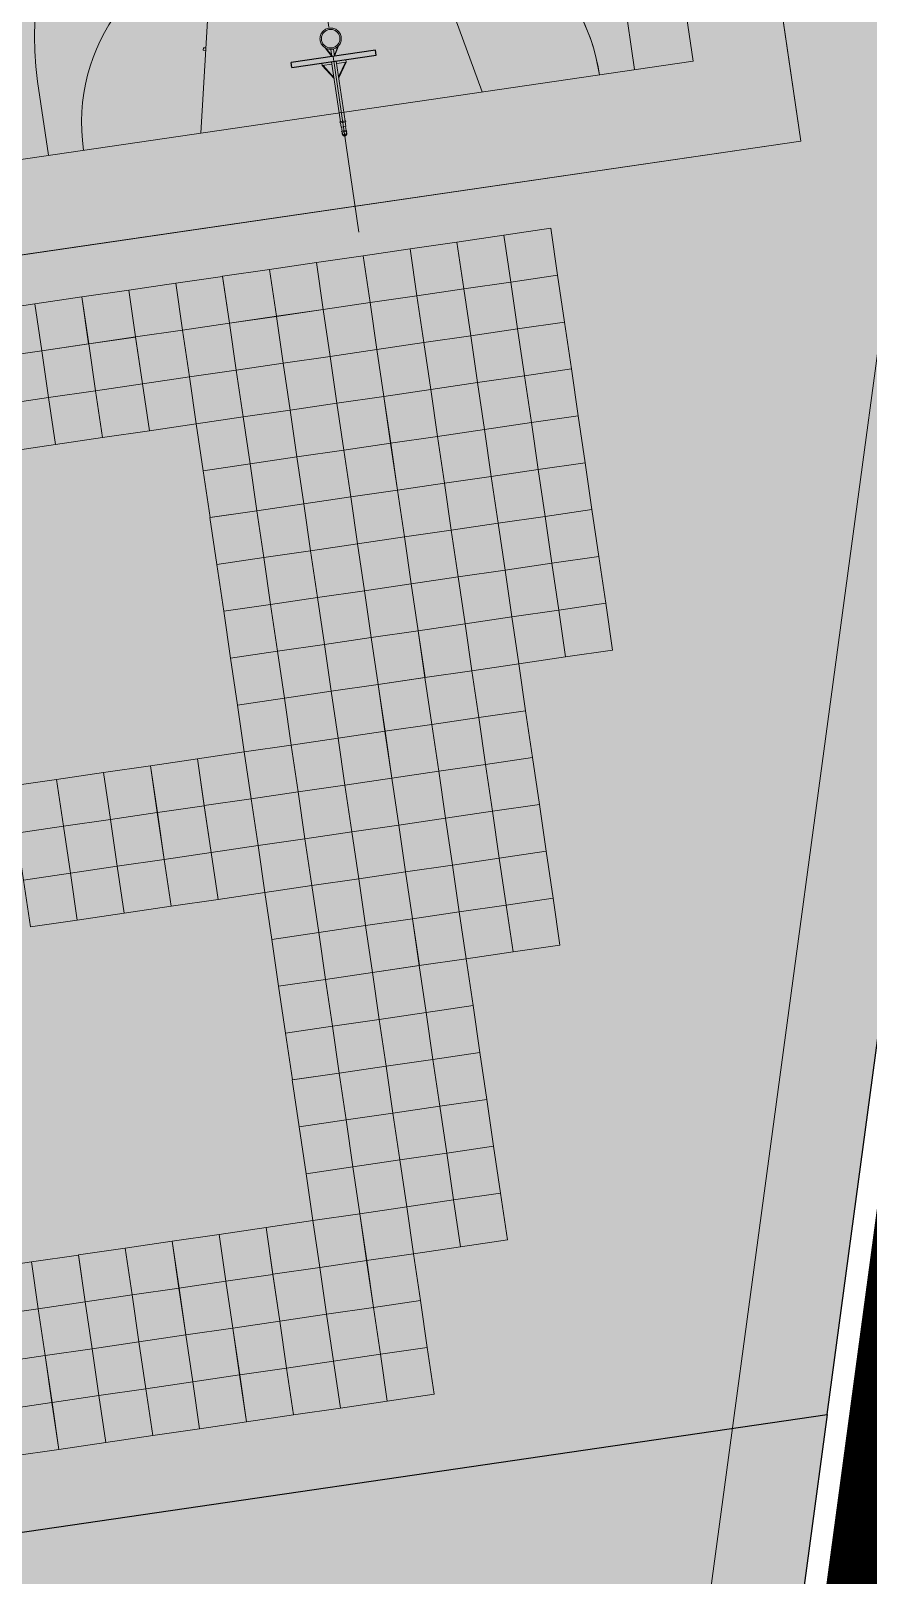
# Model space of a CAD drawing. Header units: metres. Extents: x 2 to 659295185, y -28 to 1124222152.
# Drawn here: x 658603.75 to 658621.41, y 1124551.76 to 1124584.36 of the extents above; entities that cross this region are included whole.
import ezdxf

# ---------------------------------------------------------------- set-up
doc = ezdxf.new("R2010")
doc.units = ezdxf.units.M
doc.header["$MEASUREMENT"] = 0
for name, pattern in [('ACAD_ISO05W100', [33, 24, -3, 0, -3, 0, -3]), ('CENTER2', [1.125, 0.75, -0.125, 0.125, -0.125]), ('DASHED', [0.75, 0.5, -0.25])]:
    doc.linetypes.add(name, pattern=pattern)
for name, color, linetype, lineweight in [('AT', 210, 'CONTINUOUS', 50), ('Canchas', 7, 'CONTINUOUS', 9), ('Cerca concreto', 12, 'CONTINUOUS', 15), ('ESCUELA', 7, 'CONTINUOUS', 15)]:
    doc.layers.add(name, color=color, linetype=linetype, lineweight=lineweight)
doc.layers.add('parcela escuela', color=7, linetype='CONTINUOUS', lineweight=9, true_color=0xfffbf0)
doc.layers.add('texto', color=255, linetype='CONTINUOUS')
doc.linetypes.add('FENCELINE2', pattern='A,0.25,-0.1,[132,ltypeshp.shx,S=0.1,R=0,X=-0.1,Y=0],-0.1,1', length=1.45)

# ---------------------------------------------------------------- blocks, each defined once
blk = doc.blocks.new('cancha 3')
at = {"layer": 'Canchas', "ltscale": 100, "true_color": 0x7bd1b5}
h = blk.add_hatch(color=123, dxfattribs=at)
h.paths.add_polyline_path([(656547.463, 1124241.66), (656579.463, 1124241.66), (656579.463, 1124222.66), (656547.463, 1124222.66)])
h.paths.add_polyline_path([(656549.463, 1124239.66), (656577.463, 1124239.66), (656577.463, 1124235.16), (656571.663, 1124233.96), (656571.663, 1124230.36), (656577.463, 1124229.16), (656577.463, 1124224.66), (656549.463, 1124224.66), (656549.463, 1124229.16), (656555.263, 1124230.36), (656555.263, 1124233.96), (656549.463, 1124235.16)], flags=16)
at = {"layer": 'Canchas', "lineweight": 100, "ltscale": 100, "true_color": 0xe79898}
h = blk.add_hatch(color=21, dxfattribs=at)
edge = h.paths.add_edge_path(flags=16)
edge.add_arc((656563.463, 1124232.16), 1.8, 0, 360)
edge = h.paths.add_edge_path()
edge.add_line((656549.463, 1124239.66), (656577.463, 1124239.66))
edge.add_line((656577.463, 1124239.66), (656577.463, 1124238.41))
edge.add_line((656577.463, 1124238.41), (656575.888, 1124238.41))
edge.add_arc((656575.888, 1124232.16), 6.25, 90, 270)
edge.add_line((656575.888, 1124225.91), (656577.463, 1124225.91))
edge.add_line((656577.463, 1124225.91), (656577.463, 1124224.66))
edge.add_line((656577.463, 1124224.66), (656549.463, 1124224.66))
edge.add_line((656549.463, 1124224.66), (656549.463, 1124225.91))
edge.add_line((656549.463, 1124225.91), (656551.038, 1124225.91))
edge.add_arc((656551.038, 1124232.16), 6.25, 270, 450)
edge.add_line((656551.038, 1124238.41), (656549.463, 1124238.41))
edge.add_line((656549.463, 1124238.41), (656549.463, 1124239.66))
at = {"layer": 'Canchas', "lineweight": 100, "ltscale": 100, "true_color": 0x57a5e5}
h = blk.add_hatch(color=153, dxfattribs=at)
edge = h.paths.add_edge_path()
edge.add_arc((656563.463, 1124232.16), 1.8, 0, 360)
edge = h.paths.add_edge_path()
edge.add_line((656549.463, 1124235.16), (656549.463, 1124238.41))
edge.add_line((656549.463, 1124238.41), (656551.038, 1124238.41))
edge.add_arc((656551.038, 1124232.16), 6.25, -90, 90, ccw=False)
edge.add_line((656551.038, 1124225.91), (656549.463, 1124225.91))
edge.add_line((656549.463, 1124225.91), (656549.463, 1124229.16))
edge.add_line((656549.463, 1124229.16), (656555.263, 1124230.36))
edge.add_line((656555.263, 1124230.36), (656555.263, 1124233.96))
edge.add_line((656555.263, 1124233.96), (656549.463, 1124235.16))
edge = h.paths.add_edge_path()
edge.add_line((656577.463, 1124235.16), (656577.463, 1124238.41))
edge.add_line((656577.463, 1124238.41), (656575.888, 1124238.41))
edge.add_arc((656575.888, 1124232.16), 6.25, 90, 270)
edge.add_line((656575.888, 1124225.91), (656577.463, 1124225.91))
edge.add_line((656577.463, 1124225.91), (656577.463, 1124229.16))
edge.add_line((656577.463, 1124229.16), (656571.663, 1124230.36))
edge.add_line((656571.663, 1124230.36), (656571.663, 1124233.96))
edge.add_line((656571.663, 1124233.96), (656577.463, 1124235.16))
at = {"layer": 'Canchas', "linetype": 'Continuous', "ltscale": 0.15}
for p, q in [((656547.463, 1124241.66), (656579.463, 1124241.66)), ((656579.463, 1124241.66), (656579.463, 1124222.66))]:
    blk.add_line(p, q, dxfattribs=at)
at = {"layer": 'Canchas', "color": 7, "ltscale": 100, "true_color": 0xffffff}
for p, q in [((656547.463, 1124241.66), (656579.463, 1124241.66)), ((656579.463, 1124241.66), (656579.463, 1124222.66)), ((656549.463, 1124239.66), (656577.463, 1124239.66)), ((656577.463, 1124239.66), (656577.463, 1124224.66)), ((656577.463, 1124238.41), (656575.888, 1124238.41)), ((656577.463, 1124235.16), (656571.663, 1124233.96)), ((656571.663, 1124230.36), (656577.463, 1124229.16)), ((656575.69, 1124229.475), (656575.701, 1124229.524)), ((656575.739, 1124229.465), (656575.69, 1124229.475)), ((656575.75, 1124229.514), (656575.739, 1124229.465)), ((656575.888, 1124225.91), (656577.463, 1124225.91))]:
    blk.add_line(p, q, dxfattribs=at)
at = {"layer": 'Canchas', "linetype": 'Continuous', "ltscale": 0.25}
for p, q in [((656549.463, 1124239.66), (656577.463, 1124239.66)), ((656577.463, 1124239.66), (656577.463, 1124224.66)), ((656575.888, 1124238.41), (656577.463, 1124238.41)), ((656571.663, 1124233.96), (656577.463, 1124235.16)), ((656577.463, 1124229.16), (656571.663, 1124230.36)), ((656575.69, 1124229.475), (656575.701, 1124229.524)), ((656575.739, 1124229.465), (656575.69, 1124229.475)), ((656575.739, 1124229.465), (656575.75, 1124229.514)), ((656575.888, 1124225.91), (656577.463, 1124225.91))]:
    blk.add_line(p, q, dxfattribs=at)
at = {"layer": 'Canchas', "color": 1, "ltscale": 100, "true_color": 0xff1414}
blk.add_line((656577.463, 1124237.66), (656577.075, 1124237.641), dxfattribs=at)
at = {"layer": 'Canchas', "color": 7, "linetype": 'ACAD_ISO05W100', "lineweight": 30}
for p, q in [((656576.263, 1124233.06), (656576.263, 1124231.26)), ((656576.373, 1124233.06), (656576.263, 1124233.06)), ((656576.373, 1124231.26), (656576.373, 1124233.06)), ((656576.373, 1124231.26), (656576.263, 1124231.26))]:
    blk.add_line(p, q, dxfattribs=at)
at = {"layer": 'Canchas', "color": 7, "linetype": 'ACAD_ISO05W100', "lineweight": 15}
for p, q in [((656576.424, 1124232.412), (656576.373, 1124232.412)), ((656576.373, 1124232.412), (656576.373, 1124232.21)), ((656576.424, 1124232.412), (656576.424, 1124232.21)), ((656576.733, 1124232.21), (656576.424, 1124232.412)), ((656576.711, 1124232.21), (656576.424, 1124232.396)), ((656576.263, 1124232.188), (656576.061, 1124232.303)), ((656576.263, 1124232.131), (656576.062, 1124232.016)), ((656576.242, 1124232.188), (656576.077, 1124232.283)), ((656576.242, 1124232.131), (656576.077, 1124232.037)), ((656576.263, 1124232.188), (656576.113, 1124232.188)), ((656576.263, 1124232.131), (656576.113, 1124232.131)), ((656576.373, 1124232.21), (656576.373, 1124232.109)), ((656577.653, 1124232.21), (656576.373, 1124232.21)), ((656576.373, 1124232.109), (656576.373, 1124231.901)), ((656577.463, 1124232.109), (656576.373, 1124232.109)), ((656576.424, 1124232.109), (656576.424, 1124231.901)), ((656576.708, 1124232.109), (656576.424, 1124231.923)), ((656576.733, 1124232.109), (656576.424, 1124231.901)), ((656577.463, 1124232.109), (656577.653, 1124232.109)), ((656577.673, 1124232.22), (656577.653, 1124232.22)), ((656577.653, 1124232.099), (656577.653, 1124232.22)), ((656577.653, 1124232.099), (656577.673, 1124232.099)), ((656577.673, 1124232.099), (656577.673, 1124232.22)), ((656577.768, 1124232.211), (656577.673, 1124232.211)), ((656577.768, 1124232.108), (656577.673, 1124232.108)), ((656577.768, 1124232.108), (656577.768, 1124232.211)), ((656577.854, 1124232.205), (656577.768, 1124232.205)), ((656577.768, 1124232.115), (656577.854, 1124232.115)), ((656577.872, 1124232.213), (656577.854, 1124232.213)), ((656577.854, 1124232.106), (656577.854, 1124232.213)), ((656577.872, 1124232.106), (656577.854, 1124232.106)), ((656577.872, 1124232.106), (656577.872, 1124232.213)), ((656577.915, 1124232.205), (656577.872, 1124232.205)), ((656577.915, 1124232.115), (656577.872, 1124232.115)), ((656576.424, 1124231.901), (656576.373, 1124231.901))]:
    blk.add_line(p, q, dxfattribs=at)
at = {"layer": 'Canchas', "linetype": 'CENTER2', "ltscale": 5}
blk.add_line((656580.02, 1124232.16), (656546.843, 1124232.16), dxfattribs=at)
at = {"layer": 'Canchas', "color": 7, "ltscale": 100}
blk.add_line((656577.921, 1124232.145), (656577.921, 1124232.173), dxfattribs=at)
at = {"layer": 'Canchas'}
blk.add_lwpolyline([(656547.463, 1124241.66), (656547.463, 1124222.66), (656579.463, 1124222.66), (656579.463, 1124241.66), (656547.463, 1124241.66)], dxfattribs=at)
at = {"layer": 'Canchas', "color": 7, "linetype": 'ACAD_ISO05W100', "lineweight": 15}
for radius in [0.225, 0.195]:
    blk.add_circle((656575.888, 1124232.16), radius, dxfattribs=at)
at = {"layer": 'Canchas', "linetype": 'Continuous', "ltscale": 0.25}
for centre, radius, start, end in [((656575.888, 1124232.16), 6.25, 90, 270), ((656577.463, 1124233.66), 4, 90, 180), ((656577.463, 1124230.66), 4, 180, 270)]:
    blk.add_arc(centre, radius, start, end, dxfattribs=at)
at = {"layer": 'Canchas', "color": 7, "ltscale": 100, "true_color": 0xffffff}
blk.add_arc((656575.888, 1124232.16), 6.25, 90, 270, dxfattribs=at)
at = {"layer": 'Canchas', "color": 1, "ltscale": 100, "true_color": 0xff1414}
for centre, start, end in [((656577.463, 1124233.66), 95.5631, 180), ((656577.463, 1124230.66), 180, 270)]:
    blk.add_arc(centre, 4, start, end, dxfattribs=at)
at = {"layer": 'Canchas', "color": 7, "linetype": 'ACAD_ISO05W100', "lineweight": 15}
for centre, start, end in [((656577.915, 1124232.16), 250.02, 109.9836), ((656577.898, 1124232.16), 289.9836, 70.02)]:
    blk.add_arc(centre, 0.0479, start, end, dxfattribs=at)

msp = doc.modelspace()

# ---------------------------------------------------------------- hatches: boundary and pattern name
at = {"layer": 'parcela escuela', "true_color": 0xffebd6}
msp.add_hatch(color=7, dxfattribs=at).paths.add_polyline_path([(658539.532, 1124605.9565), (658546.1885, 1124560.4282), (658549.3183, 1124552.8171), (658584.7438, 1124557.9966), (658585.9011, 1124550.0807), (658620.5431, 1124555.1456), (658629.213, 1124619.634), (658602.006, 1124615.3783), (658574.7976, 1124611.1123)])
at = {"layer": 'parcela escuela'}
msp.add_hatch(color=256, dxfattribs=at).paths.add_polyline_path([(658552.4267, 1124537.1015), (658587.0585, 1124542.1649), (658585.9011, 1124550.0807), (658620.5431, 1124555.1456), (658609.4592, 1124472.7001), (658560.0707, 1124465.4792), (658554.0868, 1124506.4069), (658554.4268, 1124523.4197)])

# ---------------------------------------------------------------- linework, layer by layer
at = {"layer": 'AT', "lineweight": 0}
msp.add_lwpolyline([(658080, 1124569), (658577, 1124637), (658591, 1124653), (658624, 1124658), (658628, 1124625), (658597, 1124395), (658115, 1124328), (658080, 1124569)], dxfattribs=at)
at = {"layer": 'Cerca concreto', "color": 12, "linetype": 'DASHED', "ltscale": 5, "const_width": 2, "elevation": 433.2399, "flags": 128}
msp.add_lwpolyline([(657991.502, 1124316.2048), (658045.3025, 1124325.2474), (658060.676, 1124327.6789), (658121.8661, 1124336.8046), (658142.429, 1124339.2598), (658225.3684, 1124349.265), (658261.6868, 1124353.8047), (658601.6327, 1124403.5068), (658632.5758, 1124633.6705)], dxfattribs=at)
at = {"layer": 'ESCUELA', "color": 1, "linetype": 'FENCELINE2', "lineweight": 30, "ltscale": 1.8, "elevation": 433.2399}
for points in [[(658539.532, 1124605.9565), (658546.1885, 1124560.4282), (658549.3183, 1124552.8171), (658584.7438, 1124557.9966), (658585.9011, 1124550.0807), (658620.5431, 1124555.1456), (658629.213, 1124619.634), (658602.006, 1124615.3783), (658574.7976, 1124611.1123), (658539.532, 1124605.9565)], [(658552.4267, 1124537.1015), (658587.0585, 1124542.1649), (658585.9011, 1124550.0807), (658620.5431, 1124555.1456), (658609.4592, 1124472.7001), (658560.0707, 1124465.4792), (658554.0868, 1124506.4069), (658554.4268, 1124523.4197), (658552.4267, 1124537.1015)]]:
    msp.add_lwpolyline(points, dxfattribs=at)
at = {"layer": 'ESCUELA', "color": 248, "linetype": 'Continuous', "ltscale": 0.4, "elevation": 433.2399, "flags": 128}
for points in [[(658612.7349, 1124579.9008), (658612.8797, 1124578.9113), (658611.8903, 1124578.7665), (658611.7454, 1124579.7559)], [(658613.7243, 1124580.0456), (658613.8692, 1124579.0562), (658612.8797, 1124578.9113), (658612.7349, 1124579.9008)], [(658614.7138, 1124580.1905), (658614.8586, 1124579.201), (658613.8692, 1124579.0562), (658613.7243, 1124580.0456)], [(658610.7574, 1124579.6113), (658610.9023, 1124578.6218), (658609.9128, 1124578.477), (658609.768, 1124579.4664)], [(658611.7454, 1124579.7559), (658611.8903, 1124578.7665), (658610.9008, 1124578.6216), (658610.7559, 1124579.6111)], [(658608.7785, 1124579.3216), (658608.9234, 1124578.3321), (658607.9339, 1124578.1873), (658607.7891, 1124579.1767)], [(658609.768, 1124579.4664), (658609.9128, 1124578.477), (658608.9234, 1124578.3321), (658608.7785, 1124579.3216)], [(658606.7997, 1124579.0311), (658606.9446, 1124578.0417), (658605.9551, 1124577.8968), (658605.8103, 1124578.8863)], [(658607.7892, 1124579.176), (658607.934, 1124578.1865), (658606.9446, 1124578.0417), (658606.7997, 1124579.0311)], [(658612.8798, 1124578.9106), (658613.0247, 1124577.9211), (658612.0352, 1124577.7763), (658611.8904, 1124578.7657)], [(658613.8693, 1124579.0554), (658614.0141, 1124578.066), (658613.0247, 1124577.9211), (658612.8798, 1124578.9106)], [(658614.8587, 1124579.2003), (658615.0036, 1124578.2108), (658614.0141, 1124578.066), (658613.8693, 1124579.0554)], [(658603.8297, 1124578.5949), (658603.9746, 1124577.6054), (658602.9851, 1124577.4606), (658602.8403, 1124578.45)], [(658604.8191, 1124578.7404), (658604.9639, 1124577.751), (658603.9745, 1124577.6061), (658603.8296, 1124578.5956)], [(658605.8104, 1124578.8856), (658605.9552, 1124577.8961), (658604.9658, 1124577.7513), (658604.8209, 1124578.7407)], [(658610.9024, 1124578.6211), (658611.0472, 1124577.6316), (658610.0578, 1124577.4868), (658609.9129, 1124578.4762)], [(658611.8904, 1124578.7657), (658612.0352, 1124577.7763), (658611.0458, 1124577.6314), (658610.9009, 1124578.6209)], [(658608.9235, 1124578.3314), (658609.0683, 1124577.3419), (658608.0789, 1124577.1971), (658607.934, 1124578.1865)], [(658609.9129, 1124578.4762), (658610.0578, 1124577.4868), (658609.0683, 1124577.3419), (658608.9235, 1124578.3314)], [(658606.9447, 1124578.041), (658607.0895, 1124577.0515), (658606.1001, 1124576.9067), (658605.9552, 1124577.8961)], [(658607.9341, 1124578.1858), (658608.079, 1124577.1964), (658607.0895, 1124577.0515), (658606.9447, 1124578.041)], [(658613.0247, 1124577.9211), (658613.1695, 1124576.9317), (658612.1801, 1124576.7868), (658612.0352, 1124577.7763)], [(658614.0141, 1124578.066), (658614.159, 1124577.0765), (658613.1695, 1124576.9317), (658613.0247, 1124577.9211)], [(658615.0036, 1124578.2108), (658615.1484, 1124577.2214), (658614.159, 1124577.0765), (658614.0141, 1124578.066)], [(658603.9747, 1124577.6047), (658604.1195, 1124576.6152), (658603.1301, 1124576.4704), (658602.9852, 1124577.4598)], [(658604.964, 1124577.7503), (658605.1089, 1124576.7608), (658604.1194, 1124576.616), (658603.9746, 1124577.6054)], [(658605.9553, 1124577.8954), (658606.1002, 1124576.9059), (658605.1107, 1124576.7611), (658604.9659, 1124577.7505)], [(658611.0472, 1124577.6316), (658611.1921, 1124576.6422), (658610.2026, 1124576.4973), (658610.0578, 1124577.4868)], [(658612.0352, 1124577.7763), (658612.1801, 1124576.7868), (658611.1906, 1124576.642), (658611.0458, 1124577.6314)], [(658609.0683, 1124577.3419), (658609.2132, 1124576.3525), (658608.2237, 1124576.2076), (658608.0789, 1124577.1971)], [(658610.0578, 1124577.4868), (658610.2026, 1124576.4973), (658609.2132, 1124576.3525), (658609.0683, 1124577.3419)], [(658607.0895, 1124577.0515), (658607.2344, 1124576.0621), (658606.2449, 1124575.9172), (658606.1001, 1124576.9067)], [(658608.079, 1124577.1964), (658608.2238, 1124576.2069), (658607.2344, 1124576.0621), (658607.0895, 1124577.0515)], [(658614.159, 1124577.0765), (658614.3038, 1124576.0871), (658613.3144, 1124575.9422), (658613.1695, 1124576.9317)], [(658615.1484, 1124577.2214), (658615.2933, 1124576.2319), (658614.3038, 1124576.0871), (658614.159, 1124577.0765)], [(658604.1195, 1124576.6152), (658604.2644, 1124575.6258), (658603.2749, 1124575.4809), (658603.1301, 1124576.4704)], [(658605.1089, 1124576.7608), (658605.2537, 1124575.7714), (658604.2643, 1124575.6265), (658604.1194, 1124576.616)], [(658606.1002, 1124576.9059), (658606.245, 1124575.9165), (658605.2556, 1124575.7716), (658605.1107, 1124576.7611)], [(658611.1921, 1124576.6422), (658611.3369, 1124575.6527), (658610.3475, 1124575.5079), (658610.2026, 1124576.4973)], [(658612.1801, 1124576.7868), (658612.3249, 1124575.7974), (658611.3355, 1124575.6525), (658611.1906, 1124576.642)], [(658613.1695, 1124576.9317), (658613.3144, 1124575.9422), (658612.3249, 1124575.7974), (658612.1801, 1124576.7868)], [(658609.2132, 1124576.3525), (658609.358, 1124575.363), (658608.3686, 1124575.2182), (658608.2237, 1124576.2076)], [(658610.2026, 1124576.4973), (658610.3475, 1124575.5079), (658609.358, 1124575.363), (658609.2132, 1124576.3525)], [(658608.2238, 1124576.2069), (658608.3687, 1124575.2175), (658607.3792, 1124575.0726), (658607.2344, 1124576.0621)], [(658614.3038, 1124576.0871), (658614.4487, 1124575.0976), (658613.4592, 1124574.9528), (658613.3144, 1124575.9422)], [(658615.2933, 1124576.2319), (658615.4381, 1124575.2425), (658614.4487, 1124575.0976), (658614.3038, 1124576.0871)], [(658611.3369, 1124575.6527), (658611.4818, 1124574.6633), (658610.4923, 1124574.5184), (658610.3475, 1124575.5079)], [(658612.3249, 1124575.7974), (658612.4698, 1124574.8079), (658611.4803, 1124574.6631), (658611.3355, 1124575.6525)], [(658613.3144, 1124575.9422), (658613.4592, 1124574.9528), (658612.4698, 1124574.8079), (658612.3249, 1124575.7974)], [(658609.358, 1124575.363), (658609.5029, 1124574.3736), (658608.5134, 1124574.2287), (658608.3686, 1124575.2182)], [(658610.3475, 1124575.5079), (658610.4923, 1124574.5184), (658609.5029, 1124574.3736), (658609.358, 1124575.363)], [(658608.3687, 1124575.2175), (658608.5135, 1124574.228), (658607.5241, 1124574.0831), (658607.3792, 1124575.0726)], [(658614.4483, 1124575.0976), (658614.5932, 1124574.1081), (658613.6037, 1124573.9633), (658613.4589, 1124574.9527)], [(658615.4378, 1124575.2424), (658615.5826, 1124574.253), (658614.5932, 1124574.1081), (658614.4483, 1124575.0976)], [(658611.4814, 1124574.6632), (658611.6263, 1124573.6738), (658610.6368, 1124573.5289), (658610.492, 1124574.5184)], [(658612.4694, 1124574.8079), (658612.6143, 1124573.8184), (658611.6248, 1124573.6736), (658611.4799, 1124574.663)], [(658613.4589, 1124574.9527), (658613.6037, 1124573.9633), (658612.6143, 1124573.8184), (658612.4694, 1124574.8079)], [(658609.5025, 1124574.3735), (658609.6474, 1124573.3841), (658608.6579, 1124573.2392), (658608.5131, 1124574.2287)], [(658610.492, 1124574.5184), (658610.6368, 1124573.5289), (658609.6474, 1124573.3841), (658609.5025, 1124574.3735)], [(658608.5132, 1124574.2279), (658608.658, 1124573.2385), (658607.6686, 1124573.0936), (658607.5237, 1124574.0831)], [(658614.5932, 1124574.1081), (658614.738, 1124573.1187), (658613.7486, 1124572.9738), (658613.6037, 1124573.9633)], [(658615.5826, 1124574.253), (658615.7275, 1124573.2635), (658614.738, 1124573.1187), (658614.5932, 1124574.1081)], [(658611.6263, 1124573.6738), (658611.7711, 1124572.6843), (658610.7817, 1124572.5395), (658610.6368, 1124573.5289)], [(658612.6143, 1124573.8184), (658612.7591, 1124572.829), (658611.7696, 1124572.6841), (658611.6248, 1124573.6736)], [(658613.6037, 1124573.9633), (658613.7486, 1124572.9738), (658612.7591, 1124572.829), (658612.6143, 1124573.8184)], [(658609.6474, 1124573.3841), (658609.7922, 1124572.3946), (658608.8028, 1124572.2498), (658608.6579, 1124573.2392)], [(658610.6368, 1124573.5289), (658610.7817, 1124572.5395), (658609.7922, 1124572.3946), (658609.6474, 1124573.3841)], [(658608.658, 1124573.2385), (658608.8029, 1124572.249), (658607.8134, 1124572.1042), (658607.6686, 1124573.0936)], [(658614.738, 1124573.1187), (658614.8829, 1124572.1292), (658613.8934, 1124571.9844), (658613.7486, 1124572.9738)], [(658615.7275, 1124573.2635), (658615.8723, 1124572.2741), (658614.8829, 1124572.1292), (658614.738, 1124573.1187)], [(658612.7591, 1124572.829), (658612.904, 1124571.8395), (658611.9145, 1124571.6947), (658611.7696, 1124572.6841)], [(658613.7486, 1124572.9738), (658613.8934, 1124571.9844), (658612.904, 1124571.8395), (658612.7591, 1124572.829)], [(658609.7922, 1124572.3946), (658609.9371, 1124571.4052), (658608.9476, 1124571.2603), (658608.8028, 1124572.2498)], [(658610.7817, 1124572.5395), (658610.9265, 1124571.55), (658609.9371, 1124571.4052), (658609.7922, 1124572.3946)], [(658611.7711, 1124572.6843), (658611.916, 1124571.6949), (658610.9265, 1124571.55), (658610.7817, 1124572.5395)], [(658608.8029, 1124572.249), (658608.9477, 1124571.2596), (658607.9583, 1124571.1147), (658607.8134, 1124572.1042)], [(658614.8829, 1124572.1292), (658615.0277, 1124571.1398), (658614.0383, 1124570.9949), (658613.8934, 1124571.9844)], [(658615.8723, 1124572.2741), (658616.0172, 1124571.2846), (658615.0277, 1124571.1398), (658614.8829, 1124572.1292)], [(658612.904, 1124571.8395), (658613.0488, 1124570.8501), (658612.0594, 1124570.7052), (658611.9145, 1124571.6947)], [(658613.8934, 1124571.9844), (658614.0383, 1124570.9949), (658613.0488, 1124570.8501), (658612.904, 1124571.8395)], [(658609.9371, 1124571.4052), (658610.0819, 1124570.4157), (658609.0925, 1124570.2709), (658608.9476, 1124571.2603)], [(658610.9265, 1124571.55), (658611.0714, 1124570.5606), (658610.0819, 1124570.4157), (658609.9371, 1124571.4052)], [(658611.916, 1124571.6949), (658612.0608, 1124570.7054), (658611.0714, 1124570.5606), (658610.9265, 1124571.55)], [(658608.9477, 1124571.2596), (658609.0926, 1124570.2701), (658608.1031, 1124570.1253), (658607.9583, 1124571.1147)], [(658613.0488, 1124570.8501), (658613.1937, 1124569.8606), (658612.2042, 1124569.7158), (658612.0594, 1124570.7052)], [(658614.0383, 1124570.9949), (658614.1831, 1124570.0055), (658613.1937, 1124569.8606), (658613.0488, 1124570.8501)], [(658610.0819, 1124570.4157), (658610.2268, 1124569.4263), (658609.2373, 1124569.2814), (658609.0925, 1124570.2709)], [(658611.0714, 1124570.5606), (658611.2162, 1124569.5711), (658610.2268, 1124569.4263), (658610.0819, 1124570.4157)], [(658612.0594, 1124570.7052), (658612.2042, 1124569.7158), (658611.2148, 1124569.5709), (658611.0699, 1124570.5604)], [(658609.0926, 1124570.2701), (658609.2374, 1124569.2807), (658608.248, 1124569.1358), (658608.1031, 1124570.1253)], [(658613.1937, 1124569.8606), (658613.3385, 1124568.8712), (658612.3491, 1124568.7263), (658612.2042, 1124569.7158)], [(658614.1831, 1124570.0055), (658614.328, 1124569.016), (658613.3385, 1124568.8712), (658613.1937, 1124569.8606)], [(658611.2162, 1124569.5711), (658611.3611, 1124568.5817), (658610.3716, 1124568.4368), (658610.2268, 1124569.4263)], [(658612.2042, 1124569.7158), (658612.3491, 1124568.7263), (658611.3596, 1124568.5814), (658611.2148, 1124569.5709)], [(658608.248, 1124569.1358), (658608.3928, 1124568.1464), (658607.4034, 1124568.0015), (658607.2585, 1124568.991)], [(658609.2374, 1124569.2807), (658609.3823, 1124568.2912), (658608.3928, 1124568.1464), (658608.248, 1124569.1358)], [(658610.2268, 1124569.4263), (658610.3716, 1124568.4368), (658609.3822, 1124568.292), (658609.2373, 1124569.2814)], [(658606.2673, 1124568.8451), (658606.4122, 1124567.8557), (658605.4227, 1124567.7108), (658605.2779, 1124568.7003)], [(658607.2586, 1124568.9902), (658607.4035, 1124568.0008), (658606.414, 1124567.8559), (658606.2692, 1124568.8454)], [(658613.3385, 1124568.8712), (658613.4834, 1124567.8817), (658612.4939, 1124567.7368), (658612.3491, 1124568.7263)], [(658614.328, 1124569.016), (658614.4728, 1124568.0265), (658613.4834, 1124567.8817), (658613.3385, 1124568.8712)], [(658604.2885, 1124568.5547), (658604.4334, 1124567.5652), (658603.4439, 1124567.4204), (658603.2991, 1124568.4098)], [(658605.278, 1124568.6995), (658605.4228, 1124567.7101), (658604.4334, 1124567.5652), (658604.2885, 1124568.5547)], [(658611.3611, 1124568.5817), (658611.5059, 1124567.5922), (658610.5165, 1124567.4474), (658610.3716, 1124568.4368)], [(658612.3491, 1124568.7263), (658612.4939, 1124567.7368), (658611.5045, 1124567.592), (658611.3596, 1124568.5814)], [(658608.3928, 1124568.1464), (658608.5377, 1124567.1569), (658607.5482, 1124567.0121), (658607.4034, 1124568.0015)], [(658609.3823, 1124568.2912), (658609.5271, 1124567.3018), (658608.5377, 1124567.1569), (658608.3928, 1124568.1464)], [(658610.3716, 1124568.4368), (658610.5165, 1124567.4474), (658609.527, 1124567.3025), (658609.3822, 1124568.292)], [(658606.4122, 1124567.8557), (658606.557, 1124566.8662), (658605.5676, 1124566.7214), (658605.4227, 1124567.7108)], [(658607.4035, 1124568.0008), (658607.5483, 1124567.0113), (658606.5589, 1124566.8665), (658606.414, 1124567.8559)], [(658613.4834, 1124567.8817), (658613.6282, 1124566.8922), (658612.6388, 1124566.7474), (658612.4939, 1124567.7368)], [(658614.4728, 1124568.0265), (658614.6177, 1124567.0371), (658613.6282, 1124566.8922), (658613.4834, 1124567.8817)], [(658604.4334, 1124567.5652), (658604.5782, 1124566.5758), (658603.5888, 1124566.4309), (658603.4439, 1124567.4204)], [(658605.4228, 1124567.7101), (658605.5677, 1124566.7206), (658604.5782, 1124566.5758), (658604.4334, 1124567.5652)], [(658611.5059, 1124567.5922), (658611.6508, 1124566.6028), (658610.6613, 1124566.4579), (658610.5165, 1124567.4474)], [(658612.4939, 1124567.7368), (658612.6388, 1124566.7474), (658611.6493, 1124566.6025), (658611.5045, 1124567.592)], [(658608.5377, 1124567.1569), (658608.6825, 1124566.1675), (658607.6931, 1124566.0226), (658607.5482, 1124567.0121)], [(658609.5271, 1124567.3018), (658609.672, 1124566.3123), (658608.6825, 1124566.1675), (658608.5377, 1124567.1569)], [(658610.5165, 1124567.4474), (658610.6613, 1124566.4579), (658609.6719, 1124566.3131), (658609.527, 1124567.3025)], [(658606.557, 1124566.8662), (658606.7019, 1124565.8768), (658605.7124, 1124565.7319), (658605.5676, 1124566.7214)], [(658607.5483, 1124567.0113), (658607.6932, 1124566.0219), (658606.7037, 1124565.877), (658606.5589, 1124566.8665)], [(658613.6282, 1124566.8922), (658613.7731, 1124565.9028), (658612.7836, 1124565.7579), (658612.6388, 1124566.7474)], [(658614.6177, 1124567.0371), (658614.7625, 1124566.0476), (658613.7731, 1124565.9028), (658613.6282, 1124566.8922)], [(658604.5782, 1124566.5758), (658604.7231, 1124565.5863), (658603.7336, 1124565.4415), (658603.5888, 1124566.4309)], [(658605.5677, 1124566.7206), (658605.7125, 1124565.7312), (658604.7231, 1124565.5863), (658604.5782, 1124566.5758)], [(658611.6508, 1124566.6028), (658611.7956, 1124565.6133), (658610.8062, 1124565.4685), (658610.6613, 1124566.4579)], [(658612.6388, 1124566.7474), (658612.7836, 1124565.7579), (658611.7942, 1124565.6131), (658611.6493, 1124566.6025)], [(658609.672, 1124566.3123), (658609.8168, 1124565.3229), (658608.8274, 1124565.178), (658608.6825, 1124566.1675)], [(658610.6613, 1124566.4579), (658610.8062, 1124565.4685), (658609.8167, 1124565.3236), (658609.6719, 1124566.3131)], [(658613.7731, 1124565.9028), (658613.9179, 1124564.9133), (658612.9285, 1124564.7685), (658612.7836, 1124565.7579)], [(658614.7625, 1124566.0476), (658614.9074, 1124565.0582), (658613.9179, 1124564.9133), (658613.7731, 1124565.9028)], [(658611.7956, 1124565.6133), (658611.9405, 1124564.6238), (658610.951, 1124564.479), (658610.8062, 1124565.4685)], [(658612.7836, 1124565.7579), (658612.9285, 1124564.7685), (658611.939, 1124564.6236), (658611.7942, 1124565.6131)], [(658609.8168, 1124565.3229), (658609.9617, 1124564.3334), (658608.9722, 1124564.1886), (658608.8274, 1124565.178)], [(658610.8062, 1124565.4685), (658610.951, 1124564.479), (658609.9616, 1124564.3341), (658609.8167, 1124565.3236)], [(658611.939, 1124564.6236), (658612.0839, 1124563.6342), (658611.0944, 1124563.4893), (658610.9496, 1124564.4788)], [(658612.9285, 1124564.7685), (658613.0733, 1124563.779), (658612.0839, 1124563.6342), (658611.939, 1124564.6236)], [(658609.9617, 1124564.3334), (658610.1065, 1124563.344), (658609.1171, 1124563.1991), (658608.9722, 1124564.1886)], [(658610.951, 1124564.479), (658611.0959, 1124563.4895), (658610.1064, 1124563.3447), (658609.9616, 1124564.3341)], [(658612.0839, 1124563.6342), (658612.2287, 1124562.6447), (658611.2393, 1124562.4999), (658611.0944, 1124563.4893)], [(658613.0733, 1124563.779), (658613.2182, 1124562.7896), (658612.2287, 1124562.6447), (658612.0839, 1124563.6342)], [(658610.1065, 1124563.344), (658610.2514, 1124562.3545), (658609.2619, 1124562.2097), (658609.1171, 1124563.1991)], [(658611.0959, 1124563.4895), (658611.2407, 1124562.5001), (658610.2513, 1124562.3552), (658610.1064, 1124563.3447)], [(658612.2287, 1124562.6447), (658612.3736, 1124561.6553), (658611.3841, 1124561.5104), (658611.2393, 1124562.4999)], [(658613.2182, 1124562.7896), (658613.363, 1124561.8001), (658612.3736, 1124561.6553), (658612.2287, 1124562.6447)], [(658610.2499, 1124562.3543), (658610.3948, 1124561.3648), (658609.4053, 1124561.22), (658609.2605, 1124562.2094)], [(658611.2393, 1124562.4999), (658611.3841, 1124561.5104), (658610.3947, 1124561.3656), (658610.2498, 1124562.355)], [(658612.3736, 1124561.6553), (658612.5184, 1124560.6658), (658611.529, 1124560.521), (658611.3841, 1124561.5104)], [(658613.363, 1124561.8001), (658613.5079, 1124560.8107), (658612.5184, 1124560.6658), (658612.3736, 1124561.6553)], [(658610.3948, 1124561.3648), (658610.5396, 1124560.3754), (658609.5502, 1124560.2305), (658609.4053, 1124561.22)], [(658611.3841, 1124561.5104), (658611.529, 1124560.521), (658610.5395, 1124560.3761), (658610.3947, 1124561.3656)], [(658612.5184, 1124560.6658), (658612.6633, 1124559.6764), (658611.6738, 1124559.5315), (658611.529, 1124560.521)], [(658613.5079, 1124560.8107), (658613.6527, 1124559.8212), (658612.6633, 1124559.6764), (658612.5184, 1124560.6658)], [(658610.5396, 1124560.3754), (658610.6845, 1124559.3859), (658609.695, 1124559.2411), (658609.5502, 1124560.2305)], [(658611.529, 1124560.521), (658611.6738, 1124559.5315), (658610.6844, 1124559.3867), (658610.5395, 1124560.3761)], [(658612.6633, 1124559.6764), (658612.8081, 1124558.6869), (658611.8187, 1124558.5421), (658611.6738, 1124559.5315)], [(658613.6527, 1124559.8212), (658613.7976, 1124558.8318), (658612.8081, 1124558.6869), (658612.6633, 1124559.6764)], [(658610.6845, 1124559.3859), (658610.8293, 1124558.3965), (658609.8399, 1124558.2516), (658609.695, 1124559.2411)], [(658611.6738, 1124559.5315), (658611.8187, 1124558.5421), (658610.8292, 1124558.3972), (658610.6844, 1124559.3867)], [(658608.7057, 1124559.0955), (658608.8505, 1124558.106), (658607.8611, 1124557.9612), (658607.7162, 1124558.9506)], [(658609.695, 1124559.2411), (658609.8399, 1124558.2516), (658608.8504, 1124558.1068), (658608.7056, 1124559.0962)], [(658606.725, 1124558.8048), (658606.8699, 1124557.8153), (658605.8804, 1124557.6705), (658605.7356, 1124558.6599)], [(658607.7144, 1124558.9504), (658607.8592, 1124557.9609), (658606.8698, 1124557.8161), (658606.7249, 1124558.8055)], [(658603.755, 1124558.3692), (658603.8998, 1124557.3798), (658602.9104, 1124557.2349), (658602.7655, 1124558.2244)], [(658604.7462, 1124558.5144), (658604.8911, 1124557.5249), (658603.9016, 1124557.3801), (658603.7568, 1124558.3695)], [(658605.7356, 1124558.6599), (658605.8804, 1124557.6705), (658604.891, 1124557.5256), (658604.7461, 1124558.5151)], [(658610.8293, 1124558.3965), (658610.9742, 1124557.407), (658609.9847, 1124557.2622), (658609.8399, 1124558.2516)], [(658611.8187, 1124558.5421), (658611.9635, 1124557.5526), (658610.9741, 1124557.4078), (658610.8292, 1124558.3972)], [(658608.8505, 1124558.106), (658608.9954, 1124557.1166), (658608.0059, 1124556.9717), (658607.8611, 1124557.9612)], [(658609.8399, 1124558.2516), (658609.9847, 1124557.2622), (658608.9953, 1124557.1173), (658608.8504, 1124558.1068)], [(658606.8699, 1124557.8153), (658607.0147, 1124556.8259), (658606.0253, 1124556.681), (658605.8804, 1124557.6705)], [(658607.8592, 1124557.9609), (658608.0041, 1124556.9715), (658607.0146, 1124556.8266), (658606.8698, 1124557.8161)], [(658603.8998, 1124557.3798), (658604.0447, 1124556.3903), (658603.0552, 1124556.2455), (658602.9104, 1124557.2349)], [(658604.8911, 1124557.5249), (658605.0359, 1124556.5355), (658604.0465, 1124556.3906), (658603.9016, 1124557.3801)], [(658605.8804, 1124557.6705), (658606.0253, 1124556.681), (658605.0358, 1124556.5362), (658604.891, 1124557.5256)], [(658610.9742, 1124557.407), (658611.119, 1124556.4176), (658610.1296, 1124556.2727), (658609.9847, 1124557.2622)], [(658611.9635, 1124557.5526), (658612.1084, 1124556.5632), (658611.1189, 1124556.4183), (658610.9741, 1124557.4078)], [(658608.9954, 1124557.1166), (658609.1402, 1124556.1271), (658608.1508, 1124555.9823), (658608.0059, 1124556.9717)], [(658609.9847, 1124557.2622), (658610.1296, 1124556.2727), (658609.1401, 1124556.1279), (658608.9953, 1124557.1173)], [(658607.0147, 1124556.8259), (658607.1596, 1124555.8364), (658606.1701, 1124555.6916), (658606.0253, 1124556.681)], [(658608.0041, 1124556.9715), (658608.1489, 1124555.982), (658607.1595, 1124555.8372), (658607.0146, 1124556.8266)], [(658605.0359, 1124556.5355), (658605.1808, 1124555.546), (658604.1913, 1124555.4011), (658604.0465, 1124556.3906)], [(658606.0253, 1124556.681), (658606.1701, 1124555.6916), (658605.1807, 1124555.5467), (658605.0358, 1124556.5362)], [(658611.119, 1124556.4176), (658611.2639, 1124555.4281), (658610.2744, 1124555.2833), (658610.1296, 1124556.2727)], [(658612.1084, 1124556.5632), (658612.2532, 1124555.5737), (658611.2638, 1124555.4289), (658611.1189, 1124556.4183)], [(658604.0447, 1124556.3903), (658604.1895, 1124555.4009), (658603.2001, 1124555.256), (658603.0552, 1124556.2455)], [(658609.1402, 1124556.1271), (658609.2851, 1124555.1377), (658608.2956, 1124554.9928), (658608.1508, 1124555.9823)], [(658610.1296, 1124556.2727), (658610.2744, 1124555.2833), (658609.285, 1124555.1384), (658609.1401, 1124556.1279)], [(658607.1596, 1124555.8364), (658607.3044, 1124554.847), (658606.315, 1124554.7021), (658606.1701, 1124555.6916)], [(658608.1489, 1124555.982), (658608.2938, 1124554.9926), (658607.3043, 1124554.8477), (658607.1595, 1124555.8372)], [(658605.1808, 1124555.546), (658605.3256, 1124554.5565), (658604.3362, 1124554.4117), (658604.1913, 1124555.4011)], [(658606.1701, 1124555.6916), (658606.315, 1124554.7021), (658605.3255, 1124554.5573), (658605.1807, 1124555.5467)], [(658604.1895, 1124555.4009), (658604.3344, 1124554.4114), (658603.3449, 1124554.2666), (658603.2001, 1124555.256)]]:
    msp.add_lwpolyline(points, close=True, dxfattribs=at)

# ---------------------------------------------------------------- block references
at = {"layer": 'texto', "color": 2, "rotation": 278.318928928087}
msp.add_blockref('cancha 3', (-548788.407, 1611594.2198, 433.2399), dxfattribs=at)

doc.saveas('drawing.dxf')
